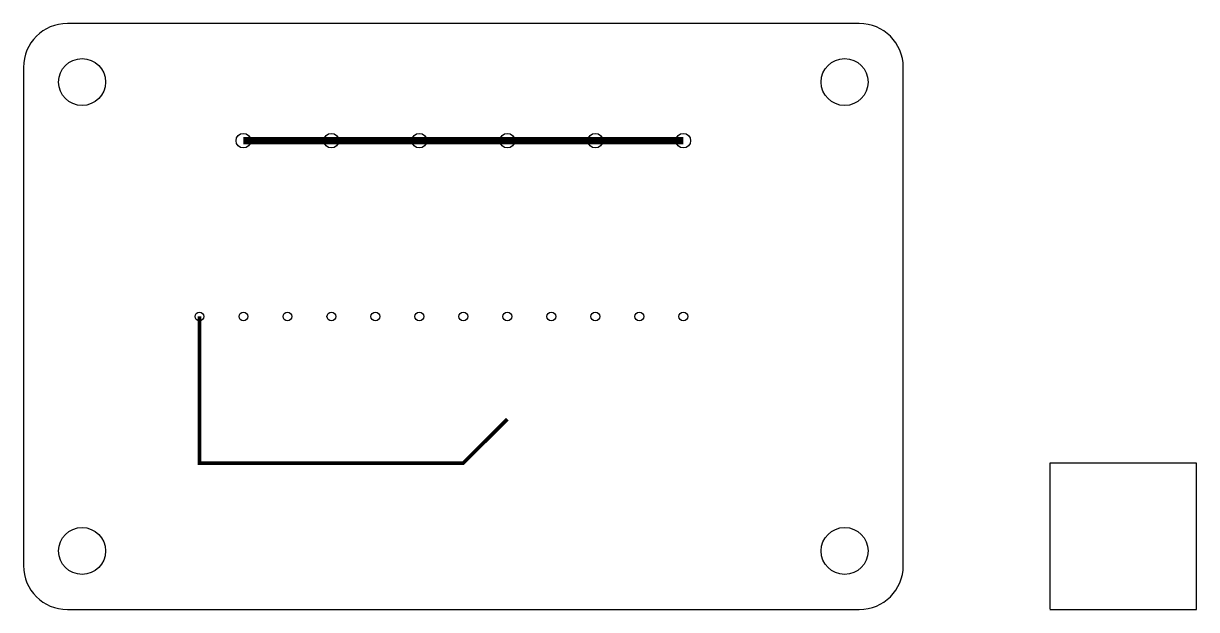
# Model space of a CAD drawing. Extents: x 0 to 80, y 0 to 40.
import ezdxf

# ---------------------------------------------------------------- set-up
doc = ezdxf.new("R2010")
doc.units = 0
for name, color, linetype in [('Drill', 7, 'Continuous'), ('Edge.Cuts', 2, 'Continuous'), ('F.Cu', 1, 'Continuous'), ('Gap', 6, 'Continuous')]:
    doc.layers.add(name, color=color, linetype=linetype)

msp = doc.modelspace()

# ---------------------------------------------------------------- linework, layer by layer
at = {"layer": 'Drill'}
for centre, radius in [((4, 36), 1.6), ((56, 36), 1.6), ((15, 32), 0.5), ((21, 32), 0.5), ((27, 32), 0.5), ((33, 32), 0.5), ((39, 32), 0.5), ((45, 32), 0.5), ((12, 20), 0.3), ((15, 20), 0.3), ((18, 20), 0.3), ((21, 20), 0.3), ((24, 20), 0.3), ((27, 20), 0.3), ((30, 20), 0.3), ((33, 20), 0.3), ((36, 20), 0.3), ((39, 20), 0.3), ((42, 20), 0.3), ((45, 20), 0.3), ((4, 4), 1.6), ((56, 4), 1.6)]:
    msp.add_circle(centre, radius, dxfattribs=at)
at = {"layer": 'Edge.Cuts'}
for p, q in [((57, 40), (3, 40)), ((0, 37), (0, 3)), ((60, 3), (60, 37)), ((3, 0), (57, 0))]:
    msp.add_line(p, q, dxfattribs=at)
for centre, start, end in [((3, 37), 90, 180), ((57, 37), 0, 90), ((3, 3), 180, 270), ((57, 3), 270, 360)]:
    msp.add_arc(centre, 3, start, end, dxfattribs=at)
at = {"layer": 'F.Cu'}
for points, const_width in [([(15, 32), (45, 32)], 0.5), ([(12, 20), (12, 10), (30, 10), (33, 13)], 0.25)]:
    msp.add_lwpolyline(points, dxfattribs=dict(at, const_width=const_width))
at = {"layer": 'Gap'}
for p, q in [((80, 10), (70, 10)), ((70, 10), (70, 0.05)), ((80, 0), (80, 10)), ((70, 0), (80, 0))]:
    msp.add_line(p, q, dxfattribs=at)

doc.saveas('drawing.dxf')
